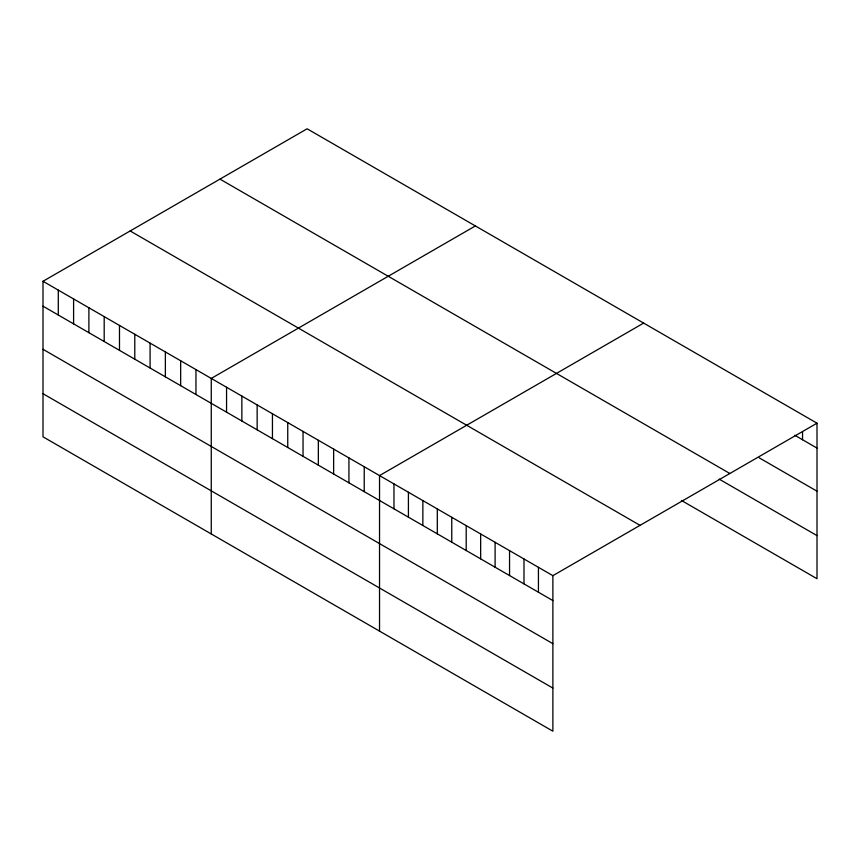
<?xml version="1.0" encoding="UTF-8"?>
<svg xmlns="http://www.w3.org/2000/svg" width="860" height="860" viewBox="0 0 860 860"><rect width="100%" height="100%" fill="white"/><g stroke="black" fill="none" stroke-linecap="round" stroke-linejoin="round"><path stroke-width="1.29" d="M43 281.285L552.883 575.663L552.883 731.204L43 436.815L43 281.285L307.117 128.796L817 423.185L817 578.716L681.421 500.445M475.376 225.944L211.259 378.432L211.259 533.963M643.635 323.091L379.529 475.58L379.529 631.111M552.883 575.663L817 423.185M794.769 435.246L817 448.081M759.208 457.832L817 491.189M219.956 179.117L729.839 473.494M719.207 479.149L817 535.608M130.161 230.964L640.044 525.342M43 306.192L552.883 600.57M43 349.3L552.883 643.678M43 393.708L552.883 688.086M802.552 431.881L802.552 439.739M538.435 567.321L538.435 592.228M523.987 558.978L523.987 583.886M509.55 550.647L509.55 575.544M495.102 542.305L495.102 567.202M480.654 533.963L480.654 558.86M466.206 525.621L466.206 550.518M451.758 517.279L451.758 542.187M437.31 508.937L437.31 533.845M422.862 500.595L422.862 525.503M408.414 492.253L408.414 517.161M393.966 483.911L393.966 508.819M364.231 466.743L364.231 491.651M348.934 457.918L348.934 482.815M333.637 449.081L333.637 473.989M318.34 440.255L318.34 465.152M303.042 431.419L303.042 456.316M287.745 422.582L287.745 447.49M272.448 413.757L272.448 438.654M257.151 404.92L257.151 429.828M241.853 396.094L241.853 420.991M226.556 387.258L226.556 412.166M195.962 369.596L195.962 394.504M180.665 360.77L180.665 385.667M165.367 351.933L165.367 376.841M150.081 343.108L150.081 368.005M134.784 334.271L134.784 359.179M119.486 325.445L119.486 350.342M104.189 316.609L104.189 341.517M88.892 307.783L88.892 332.68M73.594 298.947L73.594 323.854M58.297 290.121L58.297 315.018"/></g></svg>
